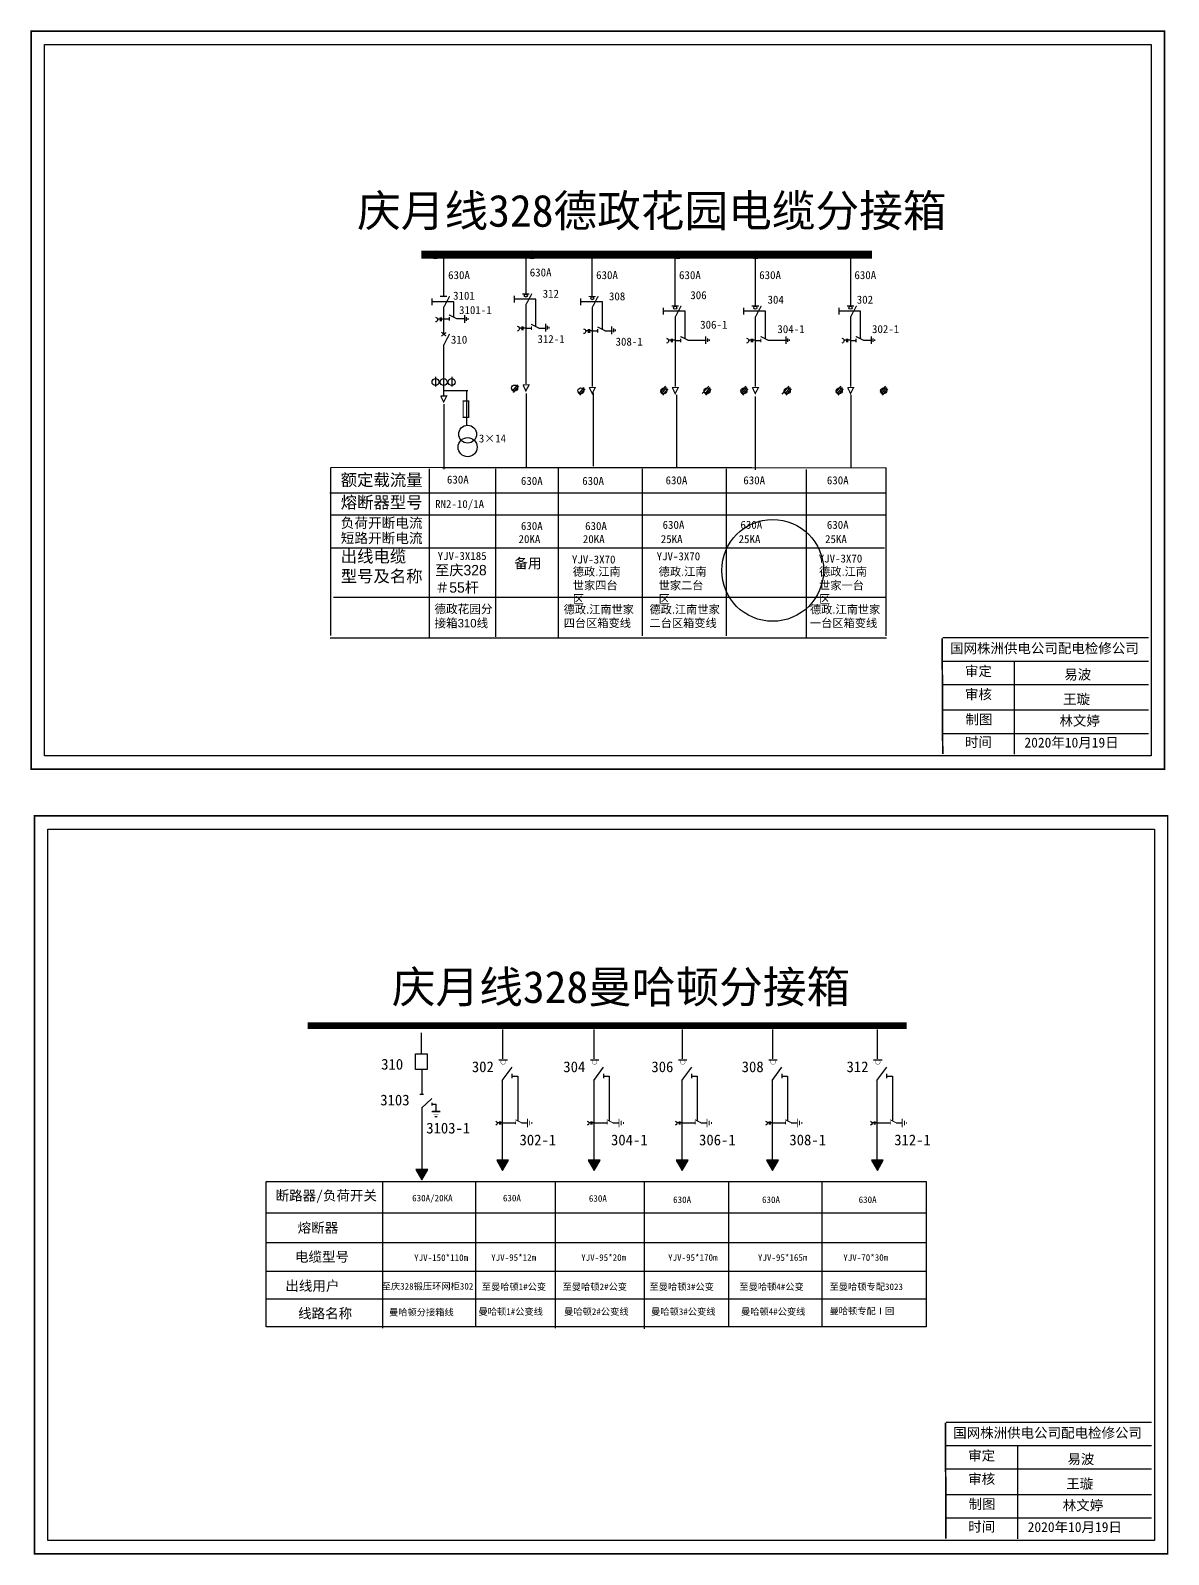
# Model space of a CAD drawing. Extents: x 83 to 465, y -233 to -46.
# Drawn here: x 82.6 to 208.6, y -215 to -46.2 of the extents above; entities that cross this region are included whole.
import ezdxf

# ---------------------------------------------------------------- set-up
doc = ezdxf.new("R2010")
doc.units = 0
doc.header["$LTSCALE"] = 0.774411
doc.linetypes.add('ACAD_ISO02W100', pattern=[15, 12, -3])
doc.layers.get('0').update_dxf_attribs({"linetype": 'CONTINUOUS'})
doc.layers.add('1', color=7, linetype='CONTINUOUS')
doc.layers.add('2', color=7, linetype='CONTINUOUS')
doc.styles.add('_txtstyle_2.05_0_0', font='simsun.ttc', dxfattribs={"height": 2.053471})
doc.styles.add('HZ', font='simkai.ttf')
doc.styles.add('KaiTi_GB2312_txtstyle_1.09_0_0', font='simkai_0.ttf', dxfattribs={"height": 1.0944})
doc.styles.get("Standard").update_dxf_attribs({"font": '', "height": 2.5})
doc.styles.add('STYLE1', font='txt.shx', dxfattribs={"height": 2.6})
doc.styles.add('字体', font='simkai_0.ttf', dxfattribs={"height": 2.5})
doc.styles.get('Standard').set_extended_font_data('SimSun')

# ---------------------------------------------------------------- blocks, each defined once
blk = doc.blocks.new('JD')
for points in [[(-2, 0.2), (-2, -0.2), (2, 0.2), (2, -0.2)], [(1, -1.2), (1, -0.8), (-1, -1.2), (-1, -0.8)], [(-0.5, -1.8), (-0.5, -2.2), (0.5, -1.8), (0.5, -2.2)]]:
    blk.add_trace(points)

msp = doc.modelspace()

# ---------------------------------------------------------------- hatches: boundary and pattern name
for points in [[(134.9, -172.46), (135.56, -171.33), (134.25, -171.33)], [(145.03, -172.46), (145.68, -171.33), (144.37, -171.33)], [(154.78, -172.46), (155.44, -171.33), (154.13, -171.33)], [(164.78, -172.46), (165.44, -171.33), (164.13, -171.33)], [(176.39, -172.46), (177.04, -171.33), (175.73, -171.33)], [(125.94, -173.51), (126.61, -172.35), (125.28, -172.35)]]:
    msp.add_hatch(color=7).paths.add_polyline_path(points)

# ---------------------------------------------------------------- linework, layer by layer
for p, q in [((128.36, -71.18), (128.36, -75.67)), ((137.45, -70.89), (137.45, -75.38)), ((144.79, -71.18), (144.79, -75.67)), ((153.98, -71.18), (153.98, -76.72)), ((162.85, -71.18), (162.85, -76.72)), ((173.4, -71.18), (173.4, -76.72)), ((127.07, -75.89), (127.07, -76.63)), ((128.36, -76.88), (128.36, -79.82)), ((137.47, -76.59), (137.47, -85.36)), ((144.82, -76.88), (144.82, -85.65)), ((128.38, -78.16), (128.99, -78.16)), ((129.79, -78.14), (130.63, -78.14)), ((137.47, -79.2), (138.09, -79.2)), ((138.89, -79.19), (139.72, -79.19)), ((154, -77.93), (154, -85.65)), ((162.88, -77.93), (162.88, -85.65)), ((173.42, -77.93), (173.42, -85.65)), ((144.82, -79.5), (145.43, -79.5)), ((146.23, -79.48), (147.07, -79.48)), ((154, -80.55), (154.62, -80.55)), ((155.42, -80.53), (157.47, -80.53)), ((162.88, -80.55), (163.49, -80.55)), ((164.29, -80.53), (166.35, -80.53)), ((173.42, -80.55), (174.03, -80.55)), ((174.84, -80.53), (175.67, -80.53)), ((128.36, -81.05), (128.36, -86.66)), ((128.36, -81.06), (128.36, -81.16)), ((127.48, -84.57), (127.48, -85.65)), ((129.28, -84.57), (129.28, -85.65)), ((136.53, -85.48), (135.94, -86.18)), ((136.65, -85.62), (136.06, -86.33)), ((143.88, -85.77), (143.29, -86.47)), ((143.99, -85.91), (143.41, -86.62)), ((152.93, -85.63), (152.34, -86.33)), ((153.06, -85.77), (152.47, -86.47)), ((153.18, -85.91), (152.59, -86.62)), ((157.72, -85.63), (156.98, -86.43)), ((157.85, -85.77), (157.27, -86.47)), ((157.97, -85.91), (157.38, -86.62)), ((161.81, -85.63), (161.22, -86.33)), ((161.94, -85.77), (161.35, -86.47)), ((162.05, -85.91), (161.47, -86.62)), ((166.6, -85.63), (165.83, -86.49)), ((166.73, -85.77), (166.14, -86.47)), ((166.84, -85.91), (166.26, -86.62)), ((172.35, -85.63), (171.76, -86.33)), ((172.48, -85.77), (171.89, -86.47)), ((172.6, -85.91), (172.01, -86.62)), ((177.28, -85.63), (176.69, -86.33)), ((177.41, -85.77), (176.82, -86.47)), ((177.53, -85.91), (176.94, -86.62)), ((126.76, -94.75), (126.76, -113.5)), ((134.1, -94.75), (134.1, -113.38)), ((141.04, -94.7), (141.04, -113.57)), ((150.35, -94.75), (150.35, -113.25)), ((159.64, -94.75), (159.64, -113.25)), ((168.52, -94.84), (168.52, -113.49)), ((115.78, -97.43), (177.3, -97.43)), ((115.91, -99.86), (177.3, -99.86)), ((115.91, -103.53), (177.17, -103.53)), ((134.49, -160.19), (135.44, -160.19)), ((144.61, -160.19), (145.56, -160.19)), ((154.37, -160.19), (155.31, -160.19)), ((164.37, -160.19), (165.31, -160.19)), ((175.97, -160.19), (176.92, -160.19)), ((135.93, -161.75), (135.93, -162.24)), ((135.94, -162), (136.57, -162)), ((136.57, -162), (136.57, -166.97)), ((146.05, -161.75), (146.05, -162.24)), ((146.07, -162), (146.7, -162)), ((146.7, -162), (146.7, -166.97)), ((155.81, -161.75), (155.81, -162.24)), ((155.82, -162), (156.45, -162)), ((156.45, -162), (156.45, -166.97)), ((165.81, -161.75), (165.81, -162.24)), ((165.82, -162), (166.45, -162)), ((166.45, -162), (166.45, -166.97)), ((177.42, -161.75), (177.42, -162.24)), ((177.43, -162), (178.06, -162)), ((178.06, -162), (178.06, -166.97)), ((127.07, -164.98), (127.07, -165.25)), ((127.08, -165.11), (127.54, -165.11)), ((127.54, -165.94), (127.54, -165.11)), ((127.06, -165.94), (127.57, -165.94)), ((127.08, -165.94), (127.98, -165.94)), ((127.98, -165.94), (127.14, -165.94)), ((127.66, -166.51), (127.38, -166.51)), ((127.42, -165.94), (127.66, -165.94)), ((134.9, -167.19), (136.34, -167.19)), ((136.98, -167.18), (137.64, -167.18)), ((145.03, -167.19), (146.47, -167.19)), ((147.1, -167.18), (147.77, -167.18)), ((154.78, -167.19), (156.22, -167.19)), ((156.86, -167.18), (157.52, -167.18)), ((164.78, -167.19), (166.22, -167.19)), ((166.86, -167.18), (167.52, -167.18)), ((176.39, -167.19), (177.83, -167.19)), ((178.46, -167.18), (179.13, -167.18)), ((108.71, -173.67), (181.81, -173.67))]:
    msp.add_line(p, q)
at = {"linetype": 'ACAD_ISO02W100'}
for p, q in [((129.5, -76.26), (127.07, -76.26)), ((129.5, -77.95), (129.5, -76.26))]:
    msp.add_line(p, q, dxfattribs=at)
at = {"linetype": 'Continuous'}
for p, q in [((130.67, -77.77), (130.67, -78.61)), ((130.86, -77.98), (130.86, -78.37)), ((131.06, -78.09), (131.06, -78.27)), ((139.63, -78.72), (139.63, -79.56)), ((139.82, -78.94), (139.82, -79.33)), ((140.02, -79.05), (140.02, -79.23)), ((146.97, -79.01), (146.97, -79.86)), ((147.17, -79.23), (147.17, -79.62)), ((147.37, -79.34), (147.37, -79.52)), ((157.37, -80.1), (157.37, -80.94)), ((157.57, -80.32), (157.57, -80.7)), ((157.76, -80.43), (157.76, -80.61)), ((166.25, -80.1), (166.25, -80.94)), ((166.44, -80.32), (166.44, -80.7)), ((166.64, -80.43), (166.64, -80.61)), ((175.69, -80.1), (175.69, -80.94)), ((175.89, -80.32), (175.89, -80.7)), ((176.08, -80.43), (176.08, -80.61)), ((128.39, -87.62), (128.39, -94.8)), ((128.47, -86.08), (131.04, -86.08)), ((130.95, -90.01), (130.95, -86.16)), ((137.51, -86.42), (137.51, -94.54)), ((144.91, -86.34), (144.91, -94.46)), ((154.14, -86.59), (154.14, -94.71)), ((162.85, -86.76), (162.85, -94.88)), ((173.46, -86.59), (173.46, -94.71))]:
    msp.add_line(p, q, dxfattribs=at)
at = {"color": 0, "linetype": 'Continuous'}
for p, q in [((183.64, -113.45), (206.4, -113.45)), ((183.64, -116.05), (206.4, -116.05)), ((191.54, -116.1), (191.54, -126.38)), ((183.64, -118.64), (206.4, -118.64)), ((183.64, -121.47), (206.4, -121.47)), ((183.64, -124.06), (206.4, -124.06)), ((184, -200.31), (206.75, -200.31)), ((184, -202.91), (206.75, -202.91)), ((191.9, -202.96), (191.9, -213.25)), ((184, -205.5), (206.75, -205.5)), ((184, -208.33), (206.75, -208.33)), ((184, -210.92), (206.75, -210.92))]:
    msp.add_line(p, q, dxfattribs=at)
at = {"color": 7}
for p, q in [((134.92, -160.08), (134.92, -156.84)), ((145.05, -160.08), (145.05, -156.84)), ((154.8, -160.08), (154.8, -156.84)), ((164.8, -160.08), (164.8, -156.84)), ((176.41, -160.08), (176.41, -156.84)), ((125.93, -159.53), (125.93, -157.2)), ((125.74, -164), (126.13, -164)), ((125.9, -165.56), (127.06, -164.48))]:
    msp.add_line(p, q, dxfattribs=at)
at = {"color": 0}
for p, q in [((125.94, -161.26), (125.94, -164)), ((134.86, -162.48), (134.86, -171.53)), ((144.98, -162.48), (144.98, -171.53)), ((154.74, -162.48), (154.74, -171.53)), ((164.74, -162.48), (164.74, -171.53)), ((176.34, -162.48), (176.34, -171.53)), ((125.94, -165.53), (125.94, -172.52)), ((121.59, -173.67), (121.59, -189.9)), ((108.71, -177.14), (112.39, -177.14)), ((111.01, -177.14), (181.81, -177.14)), ((108.71, -180.44), (112.39, -180.44)), ((112.27, -180.44), (181.81, -180.44)), ((108.71, -186.68), (112.32, -186.68)), ((112.21, -186.68), (181.81, -186.68))]:
    msp.add_line(p, q, dxfattribs=at)
at = {"color": 0, "linetype": 'Continuous', "const_width": 0.182}
for points in [[(82.7, -46.32), (208.19, -46.32), (208.19, -128.03), (82.7, -128.03)], [(83.06, -133.19), (208.54, -133.19), (208.54, -214.89), (83.06, -214.89)]]:
    msp.add_lwpolyline(points, close=True, dxfattribs=at)
at = {"color": 0, "linetype": 'Continuous'}
for points in [[(84.18, -47.8), (206.71, -47.8), (206.71, -126.55), (84.18, -126.55)], [(84.54, -134.66), (207.07, -134.66), (207.07, -213.41), (84.54, -213.41)], [(125.24, -159.53), (126.55, -159.53), (126.55, -161.26), (125.24, -161.26)]]:
    msp.add_lwpolyline(points, close=True, dxfattribs=at)
for points, const_width in [([(125.89, -71.07), (175.8, -71.07)], 0.886), ([(127.97, -75.67), (128.75, -75.67)], 0.133), ([(128.36, -76.91), (129.03, -75.65)], 0.133), ([(137.08, -75.4), (137.86, -75.4)], 0.133), ([(137.47, -76.62), (138.14, -75.36)], 0.133), ([(144.43, -75.69), (145.21, -75.69)], 0.133), ([(144.82, -76.91), (145.48, -75.65)], 0.133), ([(153.61, -76.74), (154.39, -76.74)], 0.133), ([(154, -77.97), (154.67, -76.71)], 0.133), ([(162.49, -76.74), (163.27, -76.74)], 0.133), ([(162.88, -77.97), (163.54, -76.71)], 0.133), ([(173.03, -76.74), (173.81, -76.74)], 0.133), ([(173.42, -77.97), (174.09, -76.71)], 0.133), ([(128.96, -77.71), (129.84, -78.16)], 0.133), ([(128.99, -77.95), (128.99, -78.36)], 0.133), ([(138.05, -78.76), (138.94, -79.2)], 0.133), ([(138.09, -79), (138.09, -79.41)], 0.133), ([(145.4, -79.05), (146.28, -79.5)], 0.133), ([(145.43, -79.29), (145.43, -79.7)], 0.133), ([(128.11, -80.08), (128.65, -79.67)], 0.133), ([(128.11, -79.63), (128.64, -80.07)], 0.133), ([(128.36, -81.09), (129.02, -79.83)], 0.133), ([(154.58, -80.11), (155.47, -80.55)], 0.133), ([(154.62, -80.34), (154.62, -80.75)], 0.133), ([(163.46, -80.11), (164.34, -80.55)], 0.133), ([(163.49, -80.34), (163.49, -80.75)], 0.133), ([(174, -80.11), (174.89, -80.55)], 0.133), ([(174.03, -80.34), (174.03, -80.75)], 0.133), ([(137.14, -85.47), (137.82, -85.47), (137.47, -86.15), (137.15, -85.45)], 0.133), ([(144.49, -85.76), (145.16, -85.76), (144.82, -86.44), (144.49, -85.75)], 0.133), ([(153.67, -85.76), (154.35, -85.76), (154, -86.44), (153.68, -85.75)], 0.133), ([(162.54, -85.76), (163.22, -85.76), (162.87, -86.44), (162.55, -85.75)], 0.133), ([(173.09, -85.76), (173.77, -85.76), (173.42, -86.44), (173.1, -85.75)], 0.133), ([(128.04, -86.7), (128.71, -86.7), (128.37, -87.38), (128.04, -86.69)], 0.133), ([(115.81, -94.62), (177.42, -94.66)], 0.133), ([(115.85, -113.25), (115.85, -94.66)], 0.133), ([(177.36, -94.66), (177.36, -113.27)], 0.133), ([(177.36, -108.99), (116.14, -108.99)], 0.133), ([(177.42, -113.51), (115.78, -113.51)], 0.133), ([(113.29, -156.43), (179.62, -156.43)], 0.731), ([(134.49, -160.19), (135.44, -160.19)], 0.0805), ([(144.61, -160.19), (145.56, -160.19)], 0.0805), ([(154.37, -160.19), (155.31, -160.19)], 0.0805), ([(164.37, -160.19), (165.31, -160.19)], 0.0805), ([(175.97, -160.19), (176.92, -160.19)], 0.0805), ([(127.98, -165.94), (127.06, -165.94)], 0.0287), ([(127.82, -166.22), (127.22, -166.22)], 0.0287), ([(127.66, -166.51), (127.38, -166.51)], 0.0287), ([(136.32, -166.84), (137.02, -167.19)], 0.106), ([(136.34, -167.03), (136.34, -167.35)], 0.106), ([(146.44, -166.84), (147.14, -167.19)], 0.106), ([(146.47, -167.03), (146.47, -167.35)], 0.106), ([(156.2, -166.84), (156.9, -167.19)], 0.106), ([(156.22, -167.03), (156.22, -167.35)], 0.106), ([(166.2, -166.84), (166.9, -167.19)], 0.106), ([(166.22, -167.03), (166.22, -167.35)], 0.106), ([(177.8, -166.84), (178.5, -167.19)], 0.106), ([(177.83, -167.03), (177.83, -167.35)], 0.106)]:
    msp.add_lwpolyline(points, dxfattribs=dict(const_width=const_width))
for points in [[(136.16, -75.6), (136.16, -76.34)], [(143.51, -75.89), (143.51, -76.63)], [(152.69, -76.94), (152.69, -77.68)], [(161.57, -76.94), (161.57, -77.68)], [(172.11, -76.94), (172.11, -77.68)], [(127.97, -78.2), (127.69, -78.2)], [(127.97, -78.02), (127.97, -78.42)], [(128.09, -78.02), (128.09, -78.42)], [(128.41, -78.2), (128.09, -78.2)], [(137.02, -79.2), (136.74, -79.2)], [(137.02, -79.01), (137.02, -79.41)], [(137.15, -79.01), (137.15, -79.41)], [(137.47, -79.2), (137.15, -79.2)], [(144.37, -79.3), (144.37, -79.71)], [(144.5, -79.3), (144.5, -79.71)], [(144.37, -79.49), (144.09, -79.49)], [(144.82, -79.49), (144.5, -79.49)], [(153.55, -80.54), (153.28, -80.54)], [(153.55, -80.36), (153.55, -80.76)], [(153.68, -80.36), (153.68, -80.76)], [(154, -80.54), (153.68, -80.54)], [(162.43, -80.54), (162.15, -80.54)], [(162.43, -80.36), (162.43, -80.76)], [(162.55, -80.36), (162.55, -80.76)], [(162.88, -80.54), (162.55, -80.54)], [(172.97, -80.54), (172.69, -80.54)], [(172.97, -80.36), (172.97, -80.76)], [(173.1, -80.36), (173.1, -80.76)], [(173.42, -80.54), (173.1, -80.54)], [(134.55, -167.04), (134.55, -167.36)], [(134.65, -167.04), (134.65, -167.36)], [(144.67, -167.04), (144.67, -167.36)], [(144.77, -167.04), (144.77, -167.36)], [(154.43, -167.04), (154.43, -167.36)], [(154.52, -167.04), (154.52, -167.36)], [(164.43, -167.04), (164.43, -167.36)], [(164.52, -167.04), (164.52, -167.36)], [(176.03, -167.04), (176.03, -167.36)], [(176.13, -167.04), (176.13, -167.36)], [(134.55, -167.19), (134.32, -167.19)], [(134.9, -167.19), (134.65, -167.19)], [(144.67, -167.19), (144.45, -167.19)], [(145.02, -167.19), (144.77, -167.19)], [(154.43, -167.19), (154.2, -167.19)], [(154.78, -167.19), (154.52, -167.19)], [(164.43, -167.19), (164.2, -167.19)], [(164.78, -167.19), (164.52, -167.19)], [(176.03, -167.19), (175.81, -167.19)], [(176.39, -167.19), (176.13, -167.19)]]:
    msp.add_lwpolyline(points)
at = {"linetype": 'ACAD_ISO02W100'}
for points in [[(138.59, -79), (138.59, -75.97), (136.16, -75.97)], [(145.94, -79.29), (145.94, -76.26), (143.51, -76.26)], [(155.12, -80.34), (155.12, -77.31), (152.69, -77.31)], [(164, -80.34), (164, -77.31), (161.57, -77.31)], [(174.54, -80.34), (174.54, -77.31), (172.11, -77.31)]]:
    msp.add_lwpolyline(points, dxfattribs=at)
for points in [[(127.45, -77.97, -0.877934), (127.46, -78.51)], [(136.51, -78.97, -0.877934), (136.52, -79.51)], [(143.85, -79.26, -0.877934), (143.86, -79.8)], [(153.04, -80.31, -0.877934), (153.05, -80.85)], [(161.91, -80.31, -0.877934), (161.92, -80.85)], [(172.46, -80.31, -0.877934), (172.47, -80.85)], [(134.14, -167.01, -0.877934), (134.14, -167.43)], [(144.26, -167.01, -0.877934), (144.27, -167.43)], [(154.01, -167.01, -0.877934), (154.02, -167.43)], [(164.01, -167.01, -0.877934), (164.02, -167.43)], [(175.62, -167.01, -0.877934), (175.63, -167.43)]]:
    msp.add_lwpolyline(points, format="xyb")
at = {"const_width": 0.133}
msp.add_lwpolyline([(130.53, -89.06), (130.53, -87.25), (131.14, -87.25), (131.14, -89.06)], close=True, dxfattribs=at)
at = {"color": 0, "linetype": 'Continuous', "const_width": 0.182}
for points in [[(183.57, -113.53), (183.63, -126.34)], [(183.93, -200.39), (183.99, -213.21)]]:
    msp.add_lwpolyline(points, dxfattribs=at)
at = {"const_width": 0.0403}
for points in [[(134.7, -160.45, 1), (135.22, -160.45, 1)], [(144.82, -160.45, 1), (145.34, -160.45, 1)], [(154.57, -160.45, 1), (155.1, -160.45, 1)], [(164.57, -160.45, 1), (165.1, -160.45, 1)], [(176.18, -160.45, 1), (176.7, -160.45, 1)]]:
    msp.add_lwpolyline(points, format="xyb", close=True, dxfattribs=at)
at = {"color": 7}
for points in [[(134.9, -172.46), (135.56, -171.33), (134.25, -171.33)], [(145.03, -172.46), (145.68, -171.33), (144.37, -171.33)], [(154.78, -172.46), (155.44, -171.33), (154.13, -171.33)], [(164.78, -172.46), (165.44, -171.33), (164.13, -171.33)], [(176.39, -172.46), (177.04, -171.33), (175.73, -171.33)], [(125.94, -173.51), (126.61, -172.35), (125.28, -172.35)]]:
    msp.add_lwpolyline(points, close=True, dxfattribs=at)
for centre, radius in [((127.44, -71.08), 0.441), ((138.13, -71.08), 0.441), ((138.17, -71.08), 0.441), ((154.31, -71.08), 0.441), ((162.94, -71.08), 0.441), ((137.47, -75.58), 0.17), ((144.82, -75.87), 0.17), ((154, -76.93), 0.17), ((162.88, -76.93), 0.17), ((173.42, -76.93), 0.17), ((127.46, -85.16), 0.384), ((128.37, -85.16), 0.384), ((129.26, -85.16), 0.384), ((136.22, -85.83), 0.336), ((143.56, -86.13), 0.336), ((152.75, -86.13), 0.336), ((157.54, -86.13), 0.336), ((161.62, -86.13), 0.336), ((166.41, -86.13), 0.336), ((172.17, -86.13), 0.336), ((177.09, -86.13), 0.336)]:
    msp.add_circle(centre, radius)
at = {"linetype": 'Continuous'}
for centre, radius in [((131.02, -90.93), 0.989), ((131.02, -92.37), 1.06)]:
    msp.add_circle(centre, radius, dxfattribs=at)
at = {"color": 1, "linetype": 'Continuous'}
msp.add_circle((164.8, -106.01), 5.64, dxfattribs=at)
at = {"layer": '1'}
for points in [[(134.13, -167, -0.877934), (134.14, -167.43)], [(144.26, -167, -0.877934), (144.27, -167.43)], [(154.01, -167, -0.877934), (154.02, -167.43)], [(164.01, -167, -0.877934), (164.02, -167.43)], [(175.62, -167, -0.877934), (175.63, -167.43)]]:
    msp.add_lwpolyline(points, format="xyb", dxfattribs=at)
at = {"layer": '2'}
for p, q in [((134.86, -162.48), (135.95, -161.03)), ((144.98, -162.48), (146.07, -161.03)), ((154.74, -162.48), (155.83, -161.03)), ((164.74, -162.48), (165.83, -161.03)), ((176.34, -162.48), (177.43, -161.03)), ((108.71, -189.78), (108.71, -173.67)), ((131.9, -173.67), (131.9, -189.82)), ((140.73, -173.67), (140.73, -189.92)), ((150.56, -173.67), (150.56, -189.98)), ((159.91, -173.67), (159.91, -189.76)), ((170.25, -173.67), (170.25, -189.78)), ((181.81, -173.67), (181.81, -189.78)), ((108.71, -183.6), (112.39, -183.6)), ((108.71, -183.6), (111.12, -183.6)), ((112.27, -183.6), (181.81, -183.6)), ((112.39, -189.78), (108.71, -189.78)), ((181.81, -189.78), (112.27, -189.78))]:
    msp.add_line(p, q, dxfattribs=at)

# ---------------------------------------------------------------- block references
at = {"xscale": 0.2463288699898314, "yscale": 0.2463288699898314, "zscale": 0.2463288700334937, "rotation": 90}
for p in [(137.65, -167.2), (147.78, -167.2), (157.53, -167.2), (167.53, -167.2), (179.14, -167.2)]:
    msp.add_blockref('JD', p, dxfattribs=at)

# ---------------------------------------------------------------- texts
at = {"color": 0, "style": 'HZ'}
for s, height, p in [('庆月线328德政花园电缆分接箱', 3.5447, (118.79, -67.96)), ('庆月线328曼哈顿分接箱', 3.5447, (122.63, -153.91)), ('断路器/负荷开关', 1.097, (109.76, -175.78)), ('熔断器', 1.097, (112.2, -179.35)), ('电缆型号', 1.097, (111.9, -182.56)), ('出线用户', 1.097, (110.84, -185.78)), ('线路名称', 1.097, (112.25, -188.83))]:
    msp.add_text(s, height=height, dxfattribs=at).set_placement(p)
for s, height, p in [('630A', 0.886, (128.86, -73.76)), ('630A', 0.886, (137.9, -73.47)), ('630A', 0.886, (145.25, -73.76)), ('630A', 0.886, (154.43, -73.76)), ('630A', 0.886, (163.31, -73.76)), ('630A', 0.886, (173.85, -73.76)), ('3101', 0.886, (129.41, -76.04)), ('312', 0.886, (139.33, -75.82)), ('308', 0.886, (146.67, -76.11)), ('306 ', 0.886, (155.68, -75.98)), ('304', 0.886, (164.23, -76.48)), ('302', 0.886, (174.11, -76.48)), ('3101-1', 0.886, (130.07, -77.63)), ('306-1', 0.886, (156.77, -79.25)), ('304-1', 0.886, (165.32, -79.74)), ('302-1', 0.886, (175.8, -79.74)), ('310', 0.886, (129.17, -80.91)), ('312-1', 0.886, (138.75, -80.84)), ('308-1', 0.886, (147.4, -81.13)), ('3×14', 0.886, (132.26, -91.85)), ('630A', 0.886, (128.73, -96.4)), ('630A', 0.886, (136.92, -96.55)), ('630A', 0.886, (143.71, -96.55)), ('630A', 0.886, (152.94, -96.48)), ('630A', 0.886, (161.55, -96.48)), ('630A', 0.886, (170.8, -96.48)), ('630A', 0.886, (136.92, -101.54)), ('630A', 0.886, (144.03, -101.54)), ('630A', 0.886, (152.61, -101.41)), ('630A', 0.886, (161.23, -101.41)), ('630A', 0.886, (170.8, -101.41)), ('20KA', 0.886, (136.66, -102.99)), ('20KA', 0.886, (143.78, -102.99)), ('25KA', 0.886, (152.41, -102.99)), ('25KA', 0.886, (161.03, -102.99)), ('25KA', 0.886, (170.6, -102.99)), ('YJV-3X185', 0.886, (127.7, -104.86)), ('YJV-3X70', 0.886, (142.57, -105.25)), ('YJV-3X70', 0.886, (151.95, -104.89)), ('YJV-3X70', 0.886, (169.9, -105.14)), ('至庆328锻压环网柜302', 0.7315, (121.5, -185.65))]:
    msp.add_text(s, height=height).set_placement(p)
at = {"style": 'HZ'}
for s, height, p in [('额定载流量', 1.329, (116.97, -96.66)), ('熔断器型号', 1.329, (116.97, -99.14)), ('RN2-10/1A', 0.886, (127.42, -99.11)), ('负荷开断电流', 1.108, (116.97, -101.31)), ('短路开断电流', 1.108, (116.97, -102.99)), ('出线电缆', 1.329, (116.97, -105.13)), ('备用', 1.108, (136.18, -105.78)), ('型号及名称', 1.329, (116.97, -107.32))]:
    msp.add_text(s, height=height, dxfattribs=at).set_placement(p)
at = {"color": 0}
for s, height, p in [('310', 1.191, (121.45, -161.29)), ('302', 1.191, (131.49, -161.57)), ('304', 1.191, (141.62, -161.57)), ('306', 1.191, (151.37, -161.57)), ('308', 1.191, (161.37, -161.57)), ('312', 1.191, (172.98, -161.57)), ('3103', 1.191, (121.35, -165.25)), ('3103-1', 1.191, (126.44, -168.36)), ('302-1', 1.191, (136.77, -169.67)), ('304-1', 1.191, (146.9, -169.67)), ('306-1', 1.191, (156.65, -169.67)), ('308-1', 1.191, (166.65, -169.67)), ('312-1', 1.191, (178.26, -169.67)), ('630A/20KA', 0.731, (124.88, -175.88)), ('630A', 0.731, (134.93, -175.88)), ('630A', 0.731, (144.45, -175.92)), ('630A', 0.731, (153.78, -176.06)), ('630A', 0.731, (163.62, -176.06)), ('630A', 0.731, (174.32, -176.06)), ('YJV-150*110m', 0.7315, (125.1, -182.47)), ('YJV-95*12m', 0.731, (133.63, -182.46)), ('YJV-95*20m', 0.731, (143.6, -182.46)), ('YJV-95*170m', 0.7315, (153.22, -182.46)), ('YJV-95*165m', 0.7315, (163.17, -182.46)), ('YJV-70*30m', 0.731, (172.62, -182.46)), ('至曼哈顿1#公变', 0.731, (132.58, -185.7)), ('至曼哈顿2#公变', 0.731, (141.54, -185.7)), ('至曼哈顿3#公变', 0.731, (151.16, -185.7)), ('至曼哈顿4#公变', 0.731, (161.11, -185.7)), ('至曼哈顿专配3023', 0.731, (171.1, -185.7)), ('曼哈顿分接箱线', 0.731, (122.32, -188.52)), ('曼哈顿1#公变线', 0.731, (132.23, -188.45)), ('曼哈顿2#公变线', 0.731, (141.71, -188.45)), ('曼哈顿3#公变线', 0.731, (151.34, -188.45)), ('曼哈顿4#公变线', 0.731, (161.29, -188.45)), ('曼哈顿专配Ⅰ回', 0.731, (171.1, -188.38))]:
    msp.add_text(s, height=height, dxfattribs=at).set_placement(p)
at = {"color": 1, "linetype": 'Continuous', "insert": (127.42, -105.41), "char_height": 1.152, "width": 6.806, "attachment_point": 1, "style": 'STYLE1'}
msp.add_mtext('{\\f\uffbfﾬￌﾣﾤ_GB2312|b0|i0|c134|p49;\\C7;至庆328＃55杆}', dxfattribs=at)
at = {"linetype": 'Continuous', "attachment_point": 1}
for s, insert, char_height, width, style in [('{\\f\uffbfﾬￌﾣﾤ_GB2312|b0|i0|c134|p49;德政.江南世家四台区}', (142.67, -105.7), 0.9099, 6.0764, 'STYLE1'), ('{\\f\uffbfﾬￌﾣﾤ_GB2312|b0|i0|c134|p49;德政.江南世家二台区}', (152.17, -105.7), 0.9099, 6.0764, '_txtstyle_2.05_0_0'), ('{\\f\uffbfﾬￌﾣﾤ_GB2312|b0|i0|c134|p49;德政.江南世家一台区}', (169.94, -105.7), 0.9099, 6.0764, 'STYLE1'), ('{\\f\uffbfﾬￌﾣﾤ_GB2312|b0|i0|c134|p49;\\C7;德政花园分接箱310线}', (127.35, -109.82), 0.9403, 6.6736, 'STYLE1'), ('{\\f\uffbfﾬￌﾣﾤ_GB2312|b0|i0|c134|p49;德政.江南世家四台区箱变线}', (141.66, -109.88), 0.9099, 8.4811, 'STYLE1'), ('{\\f\uffbfﾬￌﾣﾤ_GB2312|b0|i0|c134|p49;德政.江南世家二台区箱变线}', (151.16, -109.88), 0.9099, 8.4811, '_txtstyle_2.05_0_0'), ('{\\f\uffbfﾬￌﾣﾤ_GB2312|b0|i0|c134|p49;德政.江南世家一台区箱变线}', (168.93, -109.88), 0.9099, 8.4811, 'STYLE1')]:
    msp.add_mtext(s, dxfattribs=dict(at, insert=insert, char_height=char_height, width=width, style=style))
at = {"color": 0, "linetype": 'Continuous', "attachment_point": 1, "style": '字体'}
for s, insert, char_height, width in [('国网株洲供电公司配电检修公司', (184.44, -114.09), 1.0944, 29.9201), ('\\f\uffbfﾬￌﾣﾤ_GB2312|b0|i0|c134|p49;审定', (186.09, -116.62), 1.0944, 8.5588), ('易波', (197.09, -117), 1.094, 8.5588), ('\\f\uffbfﾬￌﾣﾤ_GB2312|b0|i0|c134|p49;审核', (186.09, -119.19), 1.0944, 8.5588), ('王璇', (196.96, -119.72), 1.094, 8.5588), ('\\f\uffbfﾬￌﾣﾤ_GB2312|b0|i0|c134|p49;制图', (186.15, -121.97), 1.0944, 8.5588), ('\\f\uffbfﾬￌﾣﾤ_GB2312|b0|i0|c134|p49;时间', (186.09, -124.48), 1.0944, 8.5588), ('国网株洲供电公司配电检修公司', (184.79, -200.96), 1.0944, 29.9201), ('\\f\uffbfﾬￌﾣﾤ_GB2312|b0|i0|c134|p49;审定', (186.45, -203.48), 1.0944, 8.5588), ('易波', (197.44, -203.87), 1.094, 8.5588), ('\\f\uffbfﾬￌﾣﾤ_GB2312|b0|i0|c134|p49;审核', (186.45, -206.06), 1.0944, 8.5588), ('王璇', (197.31, -206.59), 1.094, 8.5588), ('\\f\uffbfﾬￌﾣﾤ_GB2312|b0|i0|c134|p49;制图', (186.5, -208.84), 1.0944, 8.5588), ('\\f\uffbfﾬￌﾣﾤ_GB2312|b0|i0|c134|p49;时间', (186.45, -211.35), 1.0944, 8.5588)]:
    msp.add_mtext(s, dxfattribs=dict(at, insert=insert, char_height=char_height, width=width))
at = {"color": 7, "linetype": 'Continuous', "char_height": 1.0944, "attachment_point": 1, "style": 'KaiTi_GB2312_txtstyle_1.09_0_0'}
for s, insert, width in [('{\\fSimSun|b0|i0|c134|p2;林文婷}', (196.56, -122.12), 8.5588), ('2020{\\fSimSun|b0|i0|c134|p2;年}10{\\fSimSun|b0|i0|c134|p2;月19日}', (192.68, -124.53), 16.0081), ('{\\fSimSun|b0|i0|c134|p2;林文婷}', (196.92, -208.98), 8.5588), ('2020{\\fSimSun|b0|i0|c134|p2;年}10{\\fSimSun|b0|i0|c134|p2;月19日}', (193.04, -211.39), 16.0081)]:
    msp.add_mtext(s, dxfattribs=dict(at, insert=insert, width=width))

doc.saveas('drawing.dxf')
